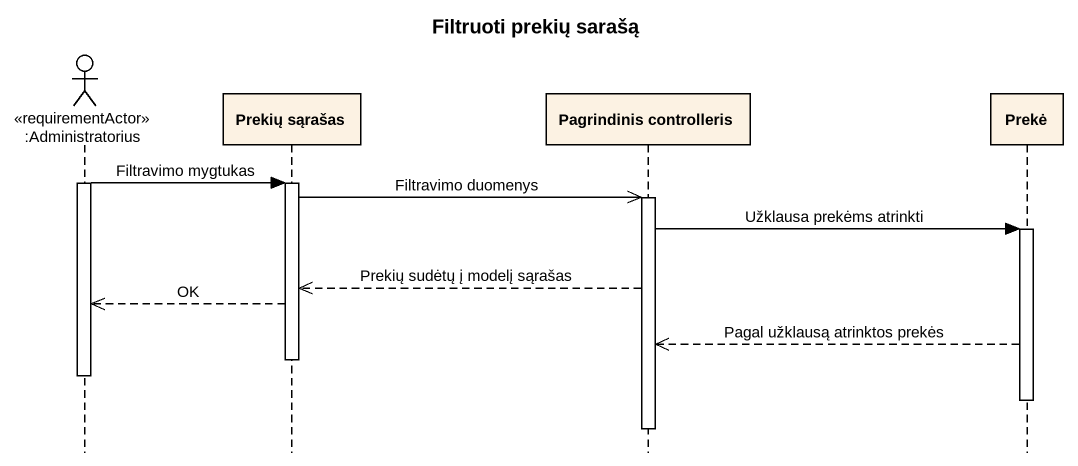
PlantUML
@startuml
title Filtruoti prekių sarašą
hide footbox
actor ":Administratorius" as Administratorius <<requirementActor>>
participant "Prekių sąrašas" as Prekių_sąrašas
participant "Pagrindinis controlleris" as Pagrindinis_controlleris
participant Prekė

activate Administratorius
Administratorius -> Prekių_sąrašas : Filtravimo mygtukas
activate Prekių_sąrašas
Prekių_sąrašas ->> Pagrindinis_controlleris : Filtravimo duomenys
activate Pagrindinis_controlleris
Pagrindinis_controlleris -> Prekė : Užklausa prekėms atrinkti
activate Prekė
Pagrindinis_controlleris -->> Prekių_sąrašas : Prekių sudėtų į modelį sąrašas
Prekių_sąrašas -->> Administratorius : OK
Prekė -->> Pagrindinis_controlleris : Pagal užklausą atrinktos prekės
deactivate Prekių_sąrašas
deactivate Administratorius
deactivate Prekė
deactivate Pagrindinis_controlleris
@enduml
